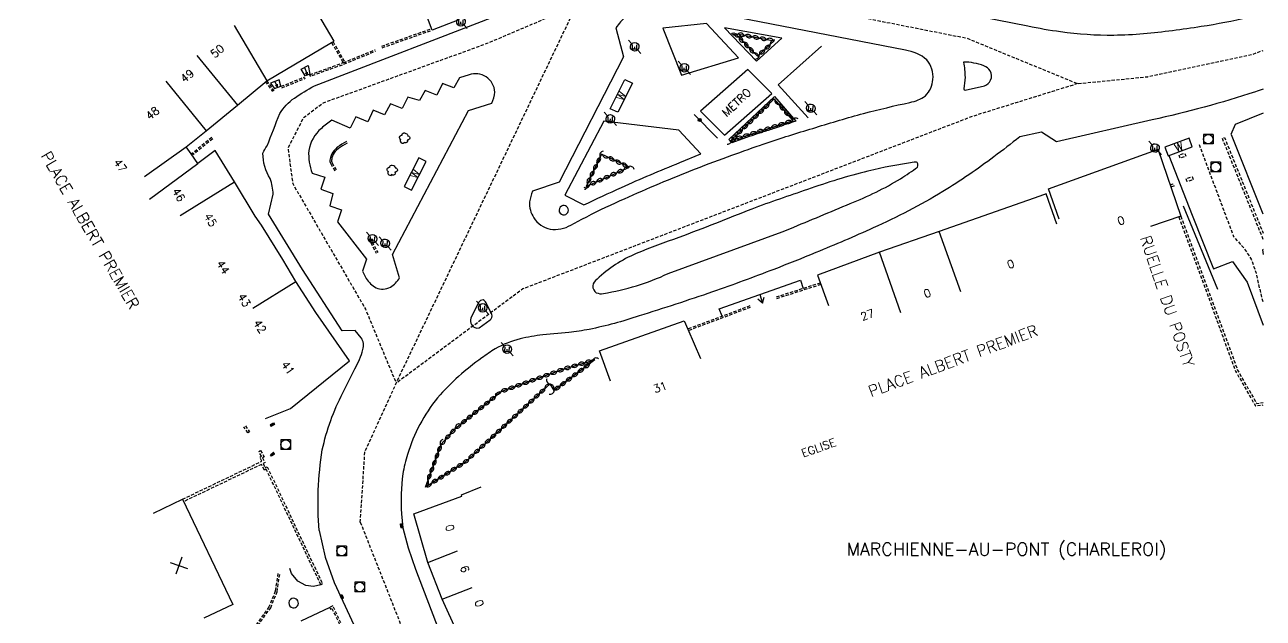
# Model space of a CAD drawing. Header units: millimetres. Extents: x 151000 to 152000, y 121000 to 122001.
# Drawn here: x 151806.6 to 152000, y 121726.3 to 121819 of the extents above; entities that cross this region are included whole.
import ezdxf
from ezdxf.enums import TextEntityAlignment as Align

# ---------------------------------------------------------------- set-up
doc = ezdxf.new("R2010")
doc.units = ezdxf.units.MM
doc.linetypes.add('DASHED', pattern=[0.75, 0.5, -0.25])
doc.layers.get('0').update_dxf_attribs({"linetype": 'CONTINUOUS'})
for name, color, linetype in [('W0001', 6, 'DASHED'), ('W0008', 7, 'CONTINUOUS'), ('W0100', 7, 'CONTINUOUS'), ('W0112', 1, 'DASHED'), ('W0300', 7, 'CONTINUOUS'), ('W0302', 3, 'CONTINUOUS'), ('W0310', 3, 'CONTINUOUS'), ('W0322', 7, 'CONTINUOUS'), ('W0334', 7, 'CONTINUOUS'), ('W0400', 7, 'CONTINUOUS'), ('W0420', 7, 'CONTINUOUS'), ('W0471', 7, 'CONTINUOUS'), ('W0980', 7, 'CONTINUOUS'), ('W0984', 7, 'CONTINUOUS'), ('W0989', 7, 'CONTINUOUS'), ('W0991', 7, 'CONTINUOUS'), ('W1102', 7, 'CONTINUOUS')]:
    doc.layers.add(name, color=color, linetype=linetype)
doc.styles.get("Standard").update_dxf_attribs({"font": 'romans.shx', "width": 0.85})

# ---------------------------------------------------------------- blocks, each defined once
blk = doc.blocks.new('T471')
for p, q in [((-0.333334, 0.333334), (-0.333334, -0.333334)), ((-0.333334, 0.333334), (0.333334, 0.333334)), ((-0.333334, 0), (0, 0)), ((0.500001, 0.500001), (1.000002, 1.000002)), ((-0.500001, -0.500001), (-1.000002, -1.000002)), ((-0.333334, -0.333334), (0.333334, -0.333334))]:
    blk.add_line(p, q)
blk.add_ellipse((0, 0), major_axis=(0.471405, 0.471405), ratio=1, start_param=5.4977871438, end_param=11.780972451)
blk = doc.blocks.new('T300')
for p, q in [((-0.8, 0.51), (-0.86, 0.34)), ((-0.86, 0.34), (-0.86, 0.17)), ((-0.86, 0.17), (-0.74, 0.06)), ((-0.69, 0.63), (-0.8, 0.51)), ((-0.8, -0.06), (-0.74, 0.06)), ((-0.74, 0.06), (-0.69, 0.11)), ((-0.57, 0.69), (-0.69, 0.63)), ((-0.46, 0.69), (-0.57, 0.69)), ((-0.29, 0.63), (-0.46, 0.69)), ((-0.29, 0.63), (-0.17, 0.74)), ((-0.23, 0.57), (-0.29, 0.63)), ((-0.17, 0.74), (-0.06, 0.8)), ((-0.06, 0.8), (0.06, 0.8)), ((0.06, 0.8), (0.23, 0.74)), ((0.23, 0.74), (0.34, 0.63)), ((0.34, 0.63), (0.4, 0.51)), ((0.46, 0.46), (0.34, 0.46)), ((0.4, 0.51), (0.4, 0.46)), ((0.57, 0.4), (0.46, 0.46)), ((0.57, 0.4), (0.69, 0.29)), ((0.69, 0.29), (0.74, 0.17)), ((0.74, 0.06), (0.69, -0.17)), ((0.74, 0.17), (0.74, 0.06)), ((-0.8, -0.17), (-0.8, -0.06)), ((-0.8, -0.23), (-0.8, -0.17)), ((-0.74, -0.34), (-0.8, -0.23)), ((-0.69, -0.4), (-0.74, -0.34)), ((-0.51, -0.46), (-0.69, -0.4)), ((-0.4, -0.46), (-0.51, -0.46)), ((-0.4, -0.46), (-0.34, -0.46)), ((-0.34, -0.46), (-0.34, -0.4)), ((-0.34, -0.51), (-0.34, -0.46)), ((-0.29, -0.63), (-0.34, -0.51)), ((-0.17, -0.74), (-0.29, -0.63)), ((-0.06, -0.8), (-0.17, -0.74)), ((0.06, -0.8), (-0.06, -0.8)), ((0.17, -0.74), (0.06, -0.8)), ((0.23, -0.69), (0.17, -0.74)), ((0.29, -0.46), (0.23, -0.46)), ((0.29, -0.63), (0.23, -0.69)), ((0.46, -0.4), (0.29, -0.46)), ((0.34, -0.51), (0.29, -0.63)), ((0.34, -0.51), (0.34, -0.46)), ((0.57, -0.34), (0.46, -0.4)), ((0.63, -0.29), (0.57, -0.34)), ((0.69, -0.17), (0.63, -0.29))]:
    blk.add_line(p, q)
blk = doc.blocks.new('t322o')
at = {"color": 0, "linetype": 'Continuous'}
for radius in [0.25, 0.15]:
    blk.add_circle((0, 0), radius, dxfattribs=at)
blk = doc.blocks.new('t310o')
at = {"color": 0, "linetype": 'Continuous'}
for centre, start, end in [((-0.5, 0.38), 216.8699, 323.1304), ((0.5, -0.37), 36.8699, 143.1303)]:
    blk.add_arc(centre, 0.625, start, end, dxfattribs=at)
blk = doc.blocks.new('T420')
for p, q in [((0.75, 0.75), (-0.75, 0.75)), ((-0.75, 0.75), (-0.75, -0.75)), ((0.75, 0.75), (0.75, -0.75)), ((0.75, -0.75), (-0.75, -0.75))]:
    blk.add_line(p, q)
blk.add_ellipse((0, 0), major_axis=(-0.53, 0.53), ratio=1, start_param=3.926991, end_param=10.210176)
blk = doc.blocks.new('t991o')
at = {"color": 0, "linetype": 'Continuous'}
for p, q in [((-1, 1), (1, -1)), ((-1, -1), (1, 1))]:
    blk.add_line(p, q, dxfattribs=at)
blk = doc.blocks.new('T400')
for p, q in [((-0.15, 0.3), (0.15, 0.3)), ((-0.15, -0.25), (-0.15, 0.3)), ((-0.15, 0.15), (0.15, 0.15)), ((-0.15, 0), (0.15, 0)), ((0.15, 0.3), (0.15, -0.25)), ((-0.15, -0.15), (0.15, -0.15)), ((-0.15, -0.25), (-0.15, -0.3)), ((-0.15, -0.3), (0.15, -0.3)), ((0.15, -0.3), (0.15, -0.25))]:
    blk.add_line(p, q)

msp = doc.modelspace()

# ---------------------------------------------------------------- linework, layer by layer
at = {"layer": 'W0001', "flags": 128}
for points in [[(151859.02, 121741.3), (151859.73, 121752.25), (151864.62, 121763), (151875.31, 121785.41), (151892.77, 121822), (151894.26, 121829.14), (151894.1, 121839.69), (151890.8, 121849.49), (151890.8, 121849.49)], [(151894.26, 121829.14), (151912.22, 121825.11), (151953.7, 121816.9), (151971.02, 121809.79), (151981.98, 121810.87), (151998.22, 121814.34), (152000, 121814.99)], [(151892.77, 121822), (151878.8, 121816.04), (151853.22, 121806.76), (151850.1, 121804.38), (151847.71, 121799.72), (151848.47, 121794.17), (151859.84, 121774.56), (151864.62, 121763), (151864.62, 121763)], [(151971.02, 121809.79), (151954.61, 121804.68), (151884.38, 121777.72), (151864.62, 121763), (151864.62, 121763)], [(151989.98, 121800.3), (151995.37, 121785.9), (151996.92, 121784.18), (151998.13, 121782.37), (151998.9, 121780.18), (151999.72, 121776.41), (152000, 121775.59)]]:
    msp.add_lwpolyline(points, dxfattribs=at)
at = {"layer": 'W0001'}
msp.add_lwpolyline([(151859.02, 121741.3), (151876, 121698.29), (151898.83, 121653.38), (151924.35, 121592.73)], dxfattribs=at)
at = {"layer": 'W0008', "flags": 128}
for points in [[(151898.03, 121852.12), (151902.64, 121840.41, 0.0513), (151905.02, 121835.56, 0.0937), (151909.71, 121830.78, 0.0701), (151913.57, 121828.74, 0.0346), (151919.1, 121827.53), (151963.27, 121818.8, 0.0145), (151968.35, 121817.92, 0.0373), (151976.66, 121817.38, 0.0181), (151981.3, 121817.62, 0.0183), (151990.33, 121818.75, 0.0206), (151997.68, 121820.17, 0.010843), (152000, 121820.79)], [(151900.48, 121820.3, 0.048), (151898.94, 121818.51), (151900.11, 121813.96), (151890.05, 121794.42), (151885.93, 121792.98, 0.0645), (151885.46, 121791.34, 0.1693), (151886.11, 121788.85, 0.1998), (151888.67, 121787.06, 0.1665), (151891.9, 121787.71), (151893.63, 121788.63, -0.0161), (151899.61, 121791.52, -0.006), (151905.03, 121793.9, -0.0124), (151916.37, 121798.37, -0.004), (151921.48, 121800.19, -0.002), (151922.72, 121800.62, -0.0081), (151930.12, 121802.94, -0.0089), (151937.6, 121805.14, -0.0099), (151944.83, 121806.86, 0.112), (151947.25, 121807.89, 0.1913), (151948.42, 121810.45, 0.2046), (151947.47, 121813.49, 0.1535), (151944.12, 121815), (151926.7, 121818.41), (151910.87, 121821.49)], [(151852.61, 121739.98, -0.0603), (151853.08, 121752.62, -0.0649), (151856.28, 121761.49), (151858.15, 121765.26, 0.0693), (151859.42, 121768.27, 0.2238), (151859.17, 121770.1), (151858.2, 121771.22), (151856.19, 121771.17), (151850.01, 121780.79), (151844.7, 121789.4), (151845.42, 121792.53, 0.0601), (151844.96, 121794.95, -0.1448), (151843.82, 121798.91, -0.0522), (151844.46, 121800.1, 0.0041), (151846.44, 121805.11, -0.1055), (151848.74, 121807.54, -0.0298), (151851.85, 121809.44), (151881.59, 121820.89, 0.0743)], [(151956.5, 121809.43, 0.1322), (151957.44, 121810.31, 0.2411), (151957.35, 121811.81, 0.1482), (151956.39, 121812.57, 0.0947), (151953.21, 121813.15, -0.0454), (151953.44, 121810.78, -0.0345), (151953.24, 121808.98, 0.3238), (151953.44, 121808.77), (151956.5, 121809.43), (151956.5, 121809.43)], [(151859.95, 121779.37, 0.1261), (151861.48, 121777.91, 0.2176), (151863.72, 121778, 0.1176), (151865.15, 121779.47), (151864.04, 121783.12), (151875.91, 121805.6), (151879.55, 121806.73, 0.0965), (151880.01, 121808.47, 0.2407), (151878.66, 121810.85, 0.2205), (151876, 121811.19), (151874.49, 121810.7), (151873.64, 121809.11), (151871.84, 121809.79), (151870.99, 121807.97), (151869.14, 121808.73), (151868.27, 121807.18), (151866.42, 121807.69), (151865.56, 121805.91), (151863.73, 121806.66), (151862.82, 121804.9), (151861.03, 121805.65), (151860.18, 121803.85), (151858.3, 121804.63), (151857.44, 121802.82), (151854.6, 121804.07, 0.0371), (151852.94, 121802.81, 0.1685), (151850.96, 121799.33, 0.1042), (151851.52, 121795.81), (151853.46, 121795.2), (151852.84, 121793.29), (151854.74, 121792.61), (151854.24, 121790.7), (151856.08, 121790.07), (151855.48, 121788.19), (151859.97, 121782.38), (151859.38, 121780.48), (151859.95, 121779.37), (151859.95, 121779.37)], [(152000, 121808.92, -0.001642), (151998.77, 121808.5, -0.0244), (151982.66, 121804.13), (151967.71, 121800.72), (151965.38, 121802.21), (151961.98, 121801.47, -0.0046), (151957.96, 121798.38, -0.0246), (151949.97, 121792.92, -0.029), (151939.11, 121787.26, -0.01), (151930.14, 121783.4, -0.0051), (151923.58, 121780.78, -0.0087), (151914.01, 121777.27, -0.0073), (151902.55, 121773.51, -0.0297), (151894.77, 121771.41, -0.021), (151891.57, 121770.95), (151887.52, 121770.54, 0.0375), (151883.97, 121769.93, 0.0692), (151880.09, 121768.37, 0.0272), (151878.02, 121766.96, 0.0603), (151871.09, 121760.74, 0.051), (151868.31, 121756.55, 0.0468), (151866.38, 121751.89, 0.0367), (151865.66, 121748.83, 0.0441), (151865.44, 121742.62), (151865.44, 121742.62)], [(151923.69, 121807.76), (151927.03, 121803.95, -0.005), (151922.61, 121802.47, 0.0103), (151919.32, 121801.38), (151917.05, 121800.55), (151916.56, 121801.08), (151923.69, 121807.76), (151923.69, 121807.76)], [(151912.2, 121798.83), (151908.74, 121802.51), (151897.02, 121803.92), (151890.98, 121792.38), (151893.9, 121790.84, -0.0045), (151899.8, 121793.59, -0.0085), (151908.9, 121797.47), (151912.2, 121798.83), (151912.2, 121798.83)], [(151926.1, 121787.14, 0.0013), (151935.53, 121791.08, 0.0414), (151943.39, 121794.94, 0.0148), (151946.04, 121796.77, 0.2133), (151945.99, 121797.45, 0.1557), (151945.5, 121797.54, 0.017), (151938.28, 121796.14, 0.0222), (151928.85, 121793.26, 0.0089), (151920.13, 121790.2, -0.0036), (151908.76, 121785.75, 0.0184), (151902.1, 121783.25, 0.0884), (151895.99, 121779.26, 0.1844), (151895.31, 121778.19, 0.255), (151895.87, 121777.14, 0.1627), (151896.98, 121777.02, 0.069), (151907.08, 121780.13), (151924.88, 121786.66), (151926.1, 121787.14), (151926.1, 121787.14)], [(151878.67, 121775.58, 0.1811), (151878.22, 121776.01, 0.2925), (151877.49, 121775.59), (151876.29, 121773.18, 0.2721), (151876.4, 121772.15, 0.3789), (151877.56, 121771.66), (151879.28, 121772.91, 0.3198), (151879.57, 121773.74), (151878.67, 121775.58), (151878.67, 121775.58)]]:
    msp.add_lwpolyline(points, format="xyb", dxfattribs=at)
for points in [[(151906.26, 121818.44), (151909.19, 121811.11), (151918.06, 121813.82), (151913.09, 121819.2), (151906.26, 121818.44), (151906.26, 121818.44)], [(151915.91, 121818.52), (151920.89, 121813.31), (151924.85, 121816.88), (151915.91, 121818.52), (151915.91, 121818.52)], [(151928.95, 121804.47), (151924.25, 121809.58), (151931.02, 121815.64), (151931.02, 121815.64)], [(151985.28, 121798.58), (151988.89, 121789.25), (151992.22, 121780.85), (151995.2, 121781.99), (151997.51, 121778.8), (152000, 121772.08)], [(152000, 121783.88), (151999.86, 121783.82), (152000, 121783.1)]]:
    msp.add_lwpolyline(points, dxfattribs=at)
at = {"layer": 'W0008'}
for points in [[(151865.44, 121742.62), (151865.67, 121740.4), (151866.51, 121737.31), (151867.65, 121733.97), (151877.28, 121708.79), (151880.28, 121701.04), (151882.42, 121695.46), (151885, 121689.94), (151888.4, 121683.77), (151892.99, 121675.93), (151904.95, 121656.23), (151906.18, 121654.92, 0.26328), (151912.7, 121655.72), (151923.06, 121662.1)], [(151852.61, 121739.98), (151853.54, 121735.84), (151854.94, 121731.88), (151856.65, 121728.21), (151886.06, 121664.79), (151895.93, 121643.65), (151896.24, 121642.71, -0.102701), (151895.92, 121638.68), (151894.87, 121636.14), (151893.3, 121633.84), (151890.99, 121631.57), (151888.03, 121629.29), (151884.66, 121627.15), (151829.64, 121591.41), (151823.08, 121587.26, -0.213257), (151819.8, 121588.36), (151807.32, 121607.72), (151806.68, 121608.91, -0.004013), (151806.63, 121609.08, -0.004013)]]:
    msp.add_lwpolyline(points, format="xyb", dxfattribs=at)
at = {"layer": 'W0100'}
for p, q in [((151850.33, 121812.31), (151850.77, 121811.12)), ((151850.77, 121811.12), (151850.45, 121811.47)), ((151850.77, 121811.12), (151850.79, 121811.6)), ((151845.67, 121810.15), (151846.11, 121809.22)), ((151846.11, 121809.22), (151845.78, 121809.55)), ((151846.11, 121809.22), (151846.07, 121809.69)), ((151921.41, 121776.87), (151921.84, 121775.51)), ((151921.84, 121775.51), (151921.09, 121776.12)), ((151921.84, 121775.51), (151922.1, 121776.44))]:
    msp.add_line(p, q, dxfattribs=at)
at = {"layer": 'W0100', "flags": 128}
for points in [[(151872.6, 121824.41), (151874.39, 121819.74), (151870.24, 121818.15), (151868.46, 121822.82), (151868.46, 121822.82)], [(151844.2, 121757.49), (151848.13, 121759.08), (151857.34, 121766.52), (151852.06, 121774.06), (151848.96, 121778.89), (151846.94, 121782.32), (151843.61, 121787.68), (151842.61, 121789.1), (151839.4, 121794.47), (151836.38, 121799.35), (151833.65, 121797.32), (151832.59, 121798.82), (151831.81, 121799.93), (151834.93, 121802.42), (151839.82, 121806.42), (151844.42, 121810.24), (151854.54, 121816.19), (151854.92, 121816.41), (151852.38, 121820.72), (151852.38, 121820.72)], [(151849.77, 121812.03), (151850.89, 121812.6), (151851.16, 121811.25), (151850.39, 121810.99), (151849.77, 121812.03), (151849.77, 121812.03)], [(151919.54, 121812.01), (151912.14, 121805.5), (151915.86, 121801.76), (151923.26, 121808.27), (151919.54, 121812.01), (151919.54, 121812.01)], [(151845.61, 121809.05), (151846.62, 121809.4), (151846.37, 121810.41), (151844.98, 121809.89), (151845.61, 121809.05), (151845.61, 121809.05)], [(151898.03, 121805.88), (151900.33, 121810.42), (151901.52, 121809.86), (151899.22, 121805.33), (151898.03, 121805.88), (151898.03, 121805.88)], [(152000, 121805.18), (151995.64, 121803.43), (151994.95, 121801.85)], [(151988.92, 121799.92), (151988.43, 121801.26), (151984.66, 121799.89), (151985.14, 121798.54), (151988.92, 121799.92), (151988.92, 121799.92)], [(152000, 121789.4), (151995.04, 121801.78)], [(151867.02, 121793.14), (151869.31, 121797.62), (151868.17, 121798.2), (151865.88, 121793.72), (151867.02, 121793.14), (151867.02, 121793.14)], [(151968.16, 121788.65), (151966.46, 121793.35), (151983.36, 121799.46), (151983.39, 121799.39)], [(151983.54, 121799.62), (151987.13, 121789.1), (151982.4, 121787.49)], [(151967.77, 121787.84), (151966.12, 121792.56), (151965.12, 121792.21), (151949.42, 121786.71), (151940.06, 121783.45), (151930.42, 121779.87), (151932.1, 121775.16), (151932.1, 121775.16)], [(151915.51, 121773.46), (151915.07, 121774.64), (151927.74, 121779.1), (151928.16, 121777.79), (151928.16, 121777.79)], [(151898.06, 121763.35), (151896.39, 121768.07), (151909.59, 121772.74), (151910.15, 121771.45), (151912.13, 121766.86), (151912.13, 121766.86)]]:
    msp.add_lwpolyline(points, dxfattribs=at)
for points in [[(151890.45, 121790.67, 0.87), (151890.92, 121789.3), (151890.92, 121789.3)], [(151890.92, 121789.3, 1.1488), (151890.45, 121790.67), (151890.45, 121790.67)]]:
    msp.add_lwpolyline(points, format="xyb", dxfattribs=at)
at = {"layer": 'W0100'}
for points in [[(151918.11, 121670.27), (151913.02, 121667.82), (151913.21, 121667.41), (151903.64, 121662.81), (151900.07, 121668.68), (151889.49, 121686.14), (151886.76, 121690.78), (151883.21, 121696.64), (151886.19, 121698.08), (151883.69, 121703.46), (151881.45, 121708.32), (151878.83, 121714.07), (151876.75, 121718.58), (151874.19, 121724.02), (151871.8, 121729.27), (151869.54, 121735.03), (151867.4, 121742.63), (151874.88, 121745.38), (151874.81, 121745.57), (151877.87, 121746.83)], [(151826.75, 121742.73), (151831.26, 121744.89), (151839.12, 121728.47), (151834.61, 121726.31)]]:
    msp.add_lwpolyline(points, dxfattribs=at)
msp.add_lwpolyline([(151848.62, 121729.41, 0.946656), (151848.5, 121727.92, 1.05635)], format="xyb", close=True, dxfattribs=at)
at = {"layer": 'W0112'}
for p, q in [((151862.37, 121815.64), (151870.16, 121818.39)), ((151862.45, 121815.4), (151870.24, 121818.15)), ((151854.54, 121816.19), (151856.47, 121812.84)), ((151854.76, 121816.32), (151856.69, 121812.96)), ((151856.38, 121813.07), (151861.32, 121815.09)), ((151856.47, 121812.84), (151861.41, 121814.86)), ((151851.15, 121811.19), (151856.39, 121813.07)), ((151851.51, 121811.06), (151856.47, 121812.84)), ((151844.21, 121810.09), (151845.32, 121808.55)), ((151844.41, 121810.24), (151845.52, 121808.69)), ((151846.68, 121809.37), (151850.37, 121810.86)), ((151846.77, 121809.14), (151850.46, 121810.62)), ((151851.32, 121810.89), (151851.15, 121811.19)), ((151851.54, 121811), (151851.51, 121811.06)), ((151835.82, 121801.38), (151832.72, 121798.84)), ((151835.97, 121801.19), (151832.88, 121798.65)), ((151855.77, 121800.1), (151855.43, 121799.85)), ((151855.91, 121799.89), (151855.59, 121799.66)), ((151856.12, 121800.32), (151855.77, 121800.1)), ((151856.24, 121800.1), (151855.91, 121799.89)), ((151856.48, 121800.53), (151856.12, 121800.32)), ((151856.6, 121800.31), (151856.24, 121800.1)), ((151856.85, 121800.73), (151856.48, 121800.53)), ((151856.97, 121800.51), (151856.6, 121800.31)), ((151854.3, 121798.05), (151854.28, 121797.85)), ((151854.35, 121798.25), (151854.3, 121798.05)), ((151854.45, 121798.56), (151854.35, 121798.25)), ((151854.58, 121798.84), (151854.45, 121798.56)), ((151854.55, 121798.01), (151854.53, 121797.83)), ((151854.59, 121798.19), (151854.55, 121798.01)), ((151854.74, 121799.11), (151854.58, 121798.84)), ((151854.68, 121798.46), (151854.59, 121798.19)), ((151854.8, 121798.72), (151854.68, 121798.46)), ((151854.92, 121799.35), (151854.74, 121799.11)), ((151854.94, 121798.97), (151854.8, 121798.72)), ((151855.13, 121799.58), (151854.92, 121799.35)), ((151855.11, 121799.19), (151854.94, 121798.97)), ((151855.31, 121799.4), (151855.11, 121799.19)), ((151855.43, 121799.85), (151855.13, 121799.58)), ((151855.59, 121799.66), (151855.31, 121799.4)), ((151854.28, 121797.85), (151854.28, 121797.64)), ((151854.28, 121797.64), (151854.32, 121797.45)), ((151854.32, 121797.45), (151854.4, 121797.27)), ((151854.4, 121797.27), (151855.05, 121796.15)), ((151854.53, 121797.83), (151854.53, 121797.67)), ((151854.53, 121797.67), (151854.56, 121797.52)), ((151854.56, 121797.52), (151854.61, 121797.4)), ((151854.61, 121797.4), (151855.26, 121796.27)), ((151860.3, 121785.63), (151861.51, 121783.29)), ((151860.53, 121785.75), (151861.74, 121783.4)), ((151930.83, 121778.65), (151923.81, 121776.4)), ((151930.91, 121778.41), (151923.89, 121776.16)), ((151919.82, 121775.07), (151910.15, 121771.45)), ((151919.91, 121774.83), (151910.24, 121771.22))]:
    msp.add_line(p, q, dxfattribs=at)
at = {"layer": 'W0112', "flags": 128}
for points in [[(152000, 121785.47), (151993.63, 121801.23), (151993.96, 121801.36), (152000, 121786.42)], [(151985.46, 121793.98), (151985.92, 121794.14), (151986.06, 121793.8), (151985.58, 121793.63)], [(151986.8, 121788.98), (151991.99, 121774.94), (151995.67, 121764.89), (151998.79, 121759.46), (152000, 121759.62)], [(151987.13, 121789.1), (151992.33, 121775.06), (151996, 121765.04), (151998.98, 121759.84), (152000, 121759.98)]]:
    msp.add_lwpolyline(points, dxfattribs=at)
for points in [[(151987.02, 121798.15), (151986.85, 121798.63), (151987.75, 121798.94), (151987.92, 121798.46)], [(151988.13, 121794.46), (151987.96, 121794.95), (151988.89, 121795.28), (151989.06, 121794.79)]]:
    msp.add_lwpolyline(points, close=True, dxfattribs=at)
at = {"layer": 'W0112'}
for points in [[(151841.11, 121756.37), (151841.7, 121755.43), (151841.45, 121755.27), (151840.86, 121756.21)], [(151831.26, 121744.89), (151843.67, 121750.83), (151843.32, 121751.46), (151843.6, 121751.62), (151843.17, 121752.36), (151843.43, 121752.51), (151844.02, 121751.5), (151843.73, 121751.35), (151844.14, 121750.61), (151843.86, 121750.45), (151844.17, 121749.83), (151844.48, 121749.97), (151853.13, 121731.65), (151852.86, 121731.52), (151844.33, 121749.58), (151844.04, 121749.44), (151843.59, 121750.32), (151831.44, 121744.51)], [(151846.15, 121733.31), (151845.73, 121730.51), (151844.76, 121728.08), (151842.8, 121725.36), (151841.17, 121723.9), (151841.37, 121723.68), (151843.02, 121725.15), (151845.03, 121727.94), (151846.02, 121730.43), (151846.45, 121733.27)]]:
    msp.add_lwpolyline(points, dxfattribs=at)
msp.add_lwpolyline([(151849.54, 121709.05), (151853.42, 121709.35), (151857.08, 121711.91), (151858.89, 121716.17), (151858.54, 121720.13), (151854.73, 121728.25), (151854.24, 121727.99), (151854.38, 121727.72), (151854.59, 121727.84), (151858.25, 121720.05), (151858.58, 121716.22), (151856.83, 121712.1), (151853.32, 121709.64), (151849.52, 121709.35)], close=True, dxfattribs=at)
at = {"layer": 'W0302', "flags": 128}
msp.add_lwpolyline([(151987.52, 121790.7), (151992.84, 121777.67)], dxfattribs=at)
at = {"layer": 'W0310', "flags": 128}
for points in [[(151923.65, 121816.49), (151921.03, 121814.06), (151917.56, 121817.6), (151923.65, 121816.49), (151923.65, 121816.49)], [(151923.65, 121807.43), (151916.82, 121800.87), (151926.58, 121804.02), (151923.65, 121807.43), (151923.65, 121807.43)], [(151896.68, 121798.77), (151894.26, 121793.75), (151901.04, 121796.73), (151896.68, 121798.77), (151896.68, 121798.77)], [(151895.63, 121766.65), (151889.28, 121761.89), (151888.64, 121762.91), (151875.38, 121750.69), (151869.19, 121746.79), (151869.19, 121746.79)], [(151869.19, 121746.79), (151871.65, 121753.47), (151873.85, 121755.91), (151881.03, 121761.71), (151890.83, 121765.23), (151895.63, 121766.65), (151895.63, 121766.65)]]:
    msp.add_lwpolyline(points, dxfattribs=at)
at = {"layer": 'W0322', "flags": 128}
msp.add_lwpolyline([(151911.15, 121804.99), (151914.81, 121801.25), (151914.81, 121801.25)], dxfattribs=at)
at = {"layer": 'W0334'}
for points in [[(151852.86, 121731.52), (151851.7, 121731.26), (151850.52, 121731.39), (151849.24, 121732.07), (151848.29, 121733.3), (151848.04, 121734.08)], [(151854.24, 121727.99), (151849.73, 121725.84)]]:
    msp.add_lwpolyline(points, dxfattribs=at)
at = {"layer": 'W1102'}
for p, q in [((151869.54, 121735.03), (151874.2, 121736.85)), ((151871.8, 121729.27), (151876.46, 121731.1))]:
    msp.add_line(p, q, dxfattribs=at)
at = {"layer": 'W1102', "flags": 128}
for points in [[(151839.35, 121818.86), (151844.42, 121810.24), (151844.42, 121810.24)], [(151833.52, 121814.19), (151839.82, 121806.42), (151839.82, 121806.42)], [(151828.63, 121810.19), (151834.93, 121802.42), (151834.93, 121802.42)], [(151825.31, 121795.31), (151831.81, 121799.93), (151831.81, 121799.93)], [(151826.08, 121791.75), (151833.65, 121797.32), (151833.65, 121797.32)], [(151830.9, 121789.2), (151839.4, 121794.47), (151839.4, 121794.47)], [(151952.77, 121777.29), (151949.42, 121786.71), (151949.42, 121786.71)], [(151943.42, 121774.02), (151940.06, 121783.45), (151940.06, 121783.45)], [(151842.23, 121774.72), (151848.96, 121778.89), (151848.96, 121778.89)]]:
    msp.add_lwpolyline(points, dxfattribs=at)

# ---------------------------------------------------------------- block references
at = {"layer": 'W0300', "rotation": 87.54219}
for p in [(151865.95, 121801.34), (151864.02, 121796.32)]:
    msp.add_blockref('T300', p, dxfattribs=at)
at = {"layer": 'W0310'}
for p, rotation in [((151917.97, 121817.53), 349.6495349736921), ((151918.07, 121817.08), 134.4145114374833), ((151919.11, 121817.32), 349.6495349736921), ((151920.24, 121817.11), 349.6495349736921), ((151921.38, 121816.9), 349.6495349736921), ((151918.88, 121816.25), 134.4145114374833), ((151919.69, 121815.43), 134.4145114374833), ((151920.5, 121814.6), 134.4145114374833), ((151922.17, 121815.11), 222.8005938685396), ((151922.51, 121816.7), 349.6495349736921), ((151923.01, 121815.9), 222.8005938685396), ((151921.32, 121814.33), 222.8005938685396), ((151921.18, 121805.06), 223.8272166714122), ((151922.01, 121805.86), 223.8272166714122), ((151922.85, 121806.66), 223.8272166714122), ((151924.4, 121806.55), 130.6537643209016), ((151925.16, 121805.68), 130.6537643209016), ((151925.91, 121804.8), 130.6537643209016), ((151919.51, 121803.46), 223.8272166714122), ((151920.35, 121804.26), 223.8272166714122), ((151924.26, 121803.27), 17.87972733267579), ((151925.36, 121803.63), 17.87972733267579), ((151926.46, 121803.98), 17.87972733267579), ((151917.01, 121801.06), 223.8272166714122), ((151917.85, 121801.86), 223.8272166714122), ((151918.76, 121801.5), 17.87972733267579), ((151918.68, 121802.66), 223.8272166714122), ((151919.86, 121801.86), 17.87972733267579), ((151920.96, 121802.21), 17.87972733267579), ((151922.06, 121802.56), 17.87972733267579), ((151923.16, 121802.92), 17.87972733267579), ((151917.66, 121801.15), 17.87972733267579), ((151895.98, 121797.31), 244.1815877666567), ((151896.48, 121798.35), 244.1815877666567), ((151897.73, 121798.28), 154.9721482539655), ((151898.78, 121797.79), 154.9721482539655), ((151899.82, 121797.3), 154.9721482539655), ((151894.97, 121795.23), 244.1815877666567), ((151895.48, 121796.27), 244.1815877666567), ((151898.03, 121795.41), 23.78117593427147), ((151899.09, 121795.88), 23.78117593427147), ((151900.15, 121796.34), 23.78117593427147), ((151900.87, 121796.81), 154.9721482539655), ((151894.47, 121794.19), 244.1815877666567), ((151894.86, 121794.01), 23.78117593427147), ((151895.92, 121794.48), 23.78117593427147), ((151896.98, 121794.94), 23.78117593427147), ((151895.25, 121766.54), 16.52583159065972), ((151889.73, 121764.83), 19.73696466022806), ((151890.82, 121765.22), 19.73696466022806), ((151891.93, 121765.55), 16.52583159065972), ((151893.03, 121765.88), 16.52583159065972), ((151892.99, 121764.67), 216.8609692518216), ((151893.91, 121765.36), 216.8609692518216), ((151894.14, 121766.21), 16.52583159065972), ((151894.84, 121766.06), 216.8609692518216), ((151884.3, 121762.88), 19.73696466022806), ((151885.38, 121763.27), 19.73696466022806), ((151886.47, 121763.66), 19.73696466022806), ((151887.56, 121764.05), 19.73696466022806), ((151888.64, 121764.44), 19.73696466022806), ((151888.68, 121762.86), 122.0558597992031), ((151890.22, 121762.59), 216.8609692518216), ((151891.14, 121763.29), 216.8609692518216), ((151892.07, 121763.98), 216.8609692518216), ((151880.14, 121760.99), 38.95345298727053), ((151881.03, 121761.71), 19.73696466022806), ((151882.12, 121762.1), 19.73696466022806), ((151883.21, 121762.49), 19.73696466022806), ((151886.14, 121760.61), 222.6522677797675), ((151886.99, 121761.39), 222.6522677797675), ((151887.84, 121762.17), 222.6522677797675), ((151889.29, 121761.9), 216.8609692518216), ((151877.44, 121758.81), 38.95345298727053), ((151878.34, 121759.53), 38.95345298727053), ((151879.24, 121760.26), 38.95345298727053), ((151884.44, 121759.04), 222.6522677797675), ((151885.29, 121759.82), 222.6522677797675), ((151874.75, 121756.63), 38.95345298727053), ((151875.64, 121757.35), 38.95345298727053), ((151876.54, 121758.08), 38.95345298727053), ((151881.89, 121756.69), 222.6522677797675), ((151882.74, 121757.48), 222.6522677797675), ((151883.59, 121758.26), 222.6522677797675), ((151873.07, 121755.05), 47.86914708011074), ((151873.85, 121755.9), 47.86914708011074), ((151880.19, 121755.13), 222.6522677797675), ((151881.04, 121755.91), 222.6522677797675), ((151871.58, 121753.3), 69.82543834888092), ((151872.3, 121754.19), 47.86914708011074), ((151877.65, 121752.78), 222.6522677797675), ((151878.5, 121753.56), 222.6522677797675), ((151879.34, 121754.35), 222.6522677797675), ((151870.79, 121751.13), 69.82543834888092), ((151871.19, 121752.21), 69.82543834888092), ((151875.95, 121751.22), 222.6522677797675), ((151876.8, 121752), 222.6522677797675), ((151869.99, 121748.96), 69.82543834888092), ((151870.39, 121750.04), 69.82543834888092), ((151873.1, 121749.26), 212.248348165768), ((151874.08, 121749.87), 212.248348165768), ((151875.06, 121750.49), 212.248348165768), ((151869.59, 121747.88), 69.82543834888092), ((151870.17, 121747.41), 212.248348165768), ((151871.15, 121748.02), 212.248348165768), ((151872.12, 121748.64), 212.248348165768)]:
    msp.add_blockref('t310o', p, dxfattribs=dict(at, rotation=rotation))
at = {"layer": 'W0322', "rotation": 314.3672968777239}
msp.add_blockref('t322o', (151912.01, 121804.11), dxfattribs=at)
at = {"layer": 'W0400'}
for p, rotation in [((151845.27, 121756.54), 300.6039558405461), ((151845.31, 121751.9), 126.4567379348437), ((151865.46, 121740.78), 6.082549653570775), ((151856.12, 121729.68), 24.91356007331579)]:
    msp.add_blockref('T400', p, dxfattribs=dict(at, rotation=rotation))
at = {"layer": 'W0420'}
for p in [(151991.41, 121801.12), (151992.57, 121796.77), (151847.36, 121753.41), (151856.1, 121736.81), (151858.91, 121731.19)]:
    msp.add_blockref('T420', p, dxfattribs=at)
at = {"layer": 'W0471', "rotation": 87.54219}
for p in [(151874.74, 121819.44), (151901.86, 121815.55), (151909.61, 121812.27), (151929.37, 121805.94), (151898.06, 121804.28), (151983.1, 121799.74), (151860.92, 121785.57), (151862.9, 121784.85), (151878.13, 121774.77), (151881.95, 121768.33)]:
    msp.add_blockref('T471', p, dxfattribs=at)
at = {"layer": 'W0991', "rotation": 295.5782262122349}
msp.add_blockref('t991o', (151830.68, 121734.52), dxfattribs=at)

# ---------------------------------------------------------------- texts
at = {"layer": 'W0980'}
msp.add_text('MARCHIENNE-AU-PONT (CHARLEROI)', height=2, dxfattribs=at).set_placement((151959.91, 121736.95), align=Align.MIDDLE)
at = {"layer": 'W0984'}
for s, rotation, p in [('W', 63.4598, (151899.8, 121807.83)), ('METRO', 43.4762, (151917.76, 121806.86)), ('W', 21.117, (151986.84, 121799.9)), ('W', 63.3382, (151867.58, 121795.65)), ('EGLISE', 19.4109, (151930.58, 121752.93)), ('0', 288.4546, (151873.01, 121740.42)), ('6', 288.4546, (151875.33, 121733.98)), ('0', 288.4546, (151877.59, 121728.62))]:
    msp.add_text(s, height=1.25, rotation=rotation, dxfattribs=at).set_placement(p, align=Align.MIDDLE)
at = {"layer": 'W0989'}
for s, rotation, p in [('PLACE ALBERT PREMIER', 300.1158, (151816.85, 121786.91)), ('RUELLE DU POSTY', 288.7494, (151985.01, 121775.8)), ('PLACE ALBERT PREMIER', 20.3156, (151951.57, 121766.5))]:
    msp.add_text(s, height=1.75, rotation=rotation, dxfattribs=at).set_placement(p, align=Align.MIDDLE)
at = {"layer": 'W0991'}
for s, rotation, p in [('50', 39.6658, (151836.69, 121814.87)), ('49', 39.286, (151831.99, 121811)), ('48', 38.6282, (151826.57, 121805.18)), ('47', 305.3556, (151821.55, 121797)), ('46', 301.7629, (151830.67, 121792.43)), ('45', 300.903, (151835.63, 121788.51)), ('0', 19.8494, (151977.8, 121788.41)), ('44', 302.5379, (151837.61, 121781.14)), ('0', 19.3095, (151960.58, 121781.62)), ('43', 300.494, (151840.9, 121775.99)), ('0', 19.2498, (151947.54, 121777.05)), ('27', 20.3379, (151938.2, 121773.69)), ('42', 302.6387, (151843.35, 121771.89)), ('41', 305.0296, (151847.74, 121765.41)), ('31', 19.4983, (151905.83, 121762.39))]:
    msp.add_text(s, height=1.25, rotation=rotation, dxfattribs=at).set_placement(p, align=Align.MIDDLE)

doc.saveas('drawing.dxf')
